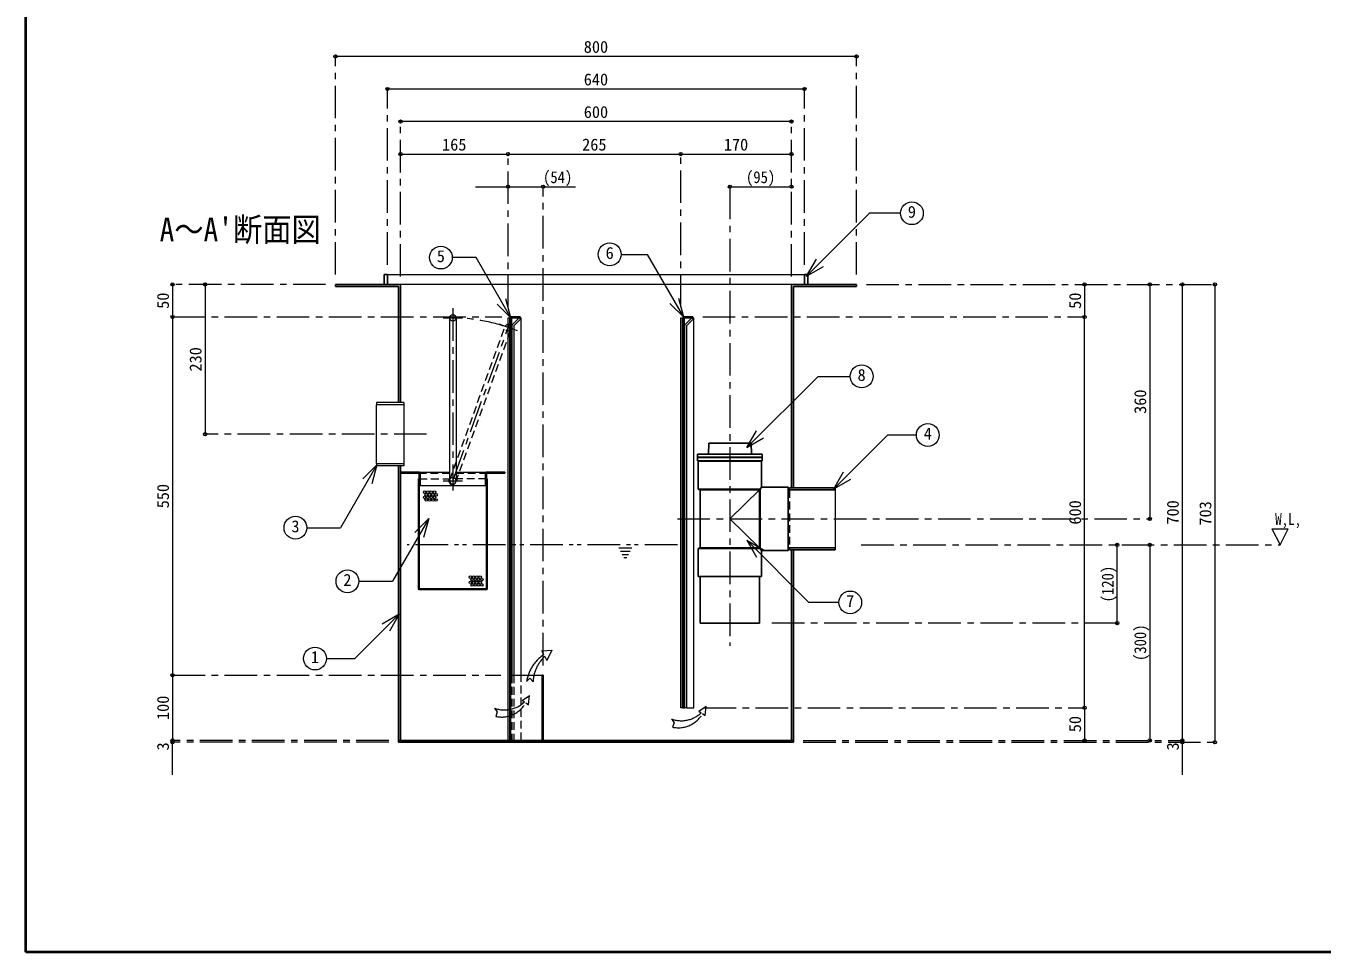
# Model space of a CAD drawing. Units: millimetres at full size, sheet at 1:10. Extents: x -2111 to 1939, y -1286 to 1524.
# Drawn here: x -2111 to -122, y -1286 to 136 of the extents above; entities that cross this region are included whole.
import ezdxf
from ezdxf.enums import TextEntityAlignment as Align

# ---------------------------------------------------------------- set-up
doc = ezdxf.new("R2010")
doc.units = ezdxf.units.MM
doc.header["$LTSCALE"] = 10
doc.header["$PDMODE"] = 32
doc.header["$PDSIZE"] = 5
for name, pattern in [('CHAIN1', [8, 5, -1, 1, -1]), ('DASHED1', [1.8, 1.2, -0.6]), ('DOUBLE_CHAIN1', [8.8, 5, -1, 0.6, -0.6, 0.6, -1])]:
    doc.linetypes.add(name, pattern=pattern)
doc.layers.add('0-6_補助線', color=4, linetype='Continuous', lineweight=9)
doc.styles.add('ＭＳ ゴシック', font='')
doc.styles.get('ＭＳ ゴシック').set_extended_font_data('MS Gothic')

msp = doc.modelspace()

# ---------------------------------------------------------------- linework, layer by layer
at = {"layer": '0-6_補助線', "color": 1, "lineweight": 40}
for p, q in [((-2111.22, -1285.95), (-2111.22, 1524.05)), ((1938.78, -1285.95), (-2111.22, -1285.95))]:
    msp.add_line(p, q, dxfattribs=at)
at = {"layer": '0-6_補助線', "linetype": 'CHAIN1'}
for p, q in [((-1636.22, -245.95), (-1636.22, 89.05)), ((-836.22, -245.95), (-836.22, 89.05)), ((-1556.22, -230.95), (-1556.22, 39.05)), ((-916.22, -230.95), (-916.22, 39.05)), ((-1536.22, -248.95), (-1536.22, -10.95)), ((-936.22, -248.95), (-936.22, -10.95)), ((-1371.22, -297.45), (-1371.22, -60.95)), ((-1106.22, -295.95), (-1106.22, -60.95)), ((-1317.47, -845.95), (-1317.47, -110.95)), ((-1030.72, -110.95), (-1030.72, -815.95)), ((-1651.22, -260.95), (-1886.22, -260.95)), ((-821.22, -260.95), (-286.22, -260.95)), ((-1455.97, -297.45), (-1455.97, -577.45)), ((-1886.22, -310.95), (-1380.97, -310.95)), ((-1470.97, -312.45), (-1440.97, -312.45)), ((-1455.97, -562.45), (-1365.87, -313.24)), ((-1072.47, -310.95), (-486.22, -310.95)), ((-1356.86, -332.45), (-1385.07, -322.25)), ((-1496.22, -490.95), (-1836.22, -490.95)), ((-1470.97, -562.45), (-1440.97, -562.45)), ((-1111.22, -620.95), (-386.22, -620.95)), ((-829.22, -660.95), (-186.22, -660.95)), ((-436.22, -780.95), (-970.22, -780.95)), ((-1886.22, -860.95), (-1382.47, -860.95)), ((-1071.22, -910.95), (-486.22, -910.95)), ((-1554.22, -960.95), (-1886.22, -960.95)), ((-1554.22, -963.95), (-1886.22, -963.95)), ((-918.22, -960.95), (-336.22, -960.95)), ((-918.22, -963.95), (-286.22, -963.95))]:
    msp.add_line(p, q, dxfattribs=at)
at = {"layer": '0-6_補助線'}
for p, q in [((-836.22, 89.05), (-1636.22, 89.05)), ((-1556.22, 39.05), (-916.22, 39.05)), ((-936.22, -10.95), (-1536.22, -10.95)), ((-1536.22, -60.95), (-1371.22, -60.95)), ((-1371.22, -60.95), (-1106.22, -60.95)), ((-1106.22, -60.95), (-936.22, -60.95)), ((-1421.22, -110.95), (-1267.47, -110.95)), ((-1030.72, -110.95), (-936.22, -110.95)), ((-1556.22, -245.95), (-916.22, -245.95)), ((-1886.22, -260.95), (-1886.22, -310.95)), ((-1836.22, -260.95), (-1836.22, -490.95)), ((-933.22, -260.95), (-1539.22, -260.95)), ((-486.22, -260.95), (-486.22, -310.95)), ((-386.22, -260.95), (-386.22, -620.95)), ((-336.22, -960.95), (-336.22, -260.95)), ((-286.22, -260.95), (-286.22, -963.95)), ((-1368.22, -312.45), (-1367.47, -312.45)), ((-1352.47, -312.45), (-1351.22, -312.45)), ((-1351.22, -860.95), (-1351.22, -312.45)), ((-1103.22, -312.45), (-1102.47, -312.45)), ((-1087.47, -312.45), (-1086.22, -312.45)), ((-1086.22, -910.95), (-1086.22, -312.45)), ((-486.22, -910.95), (-486.22, -310.95)), ((-1507.47, -549.45), (-1460.97, -549.45)), ((-1450.97, -549.45), (-1404.47, -549.45)), ((-1505.97, -569.45), (-1405.97, -569.45)), ((-436.22, -780.95), (-436.22, -660.95)), ((-386.22, -660.95), (-386.22, -960.95)), ((-1103.22, -910.95), (-1102.47, -910.95)), ((-1100.97, -910.95), (-1100.22, -910.95)), ((-1097.22, -910.95), (-1086.22, -910.95)), ((-486.22, -910.95), (-486.22, -960.95)), ((-1886.22, -1013.95), (-1886.22, -960.95)), ((-336.22, -1013.95), (-336.22, -960.95))]:
    msp.add_line(p, q, dxfattribs=at)
at = {"layer": '0-6_補助線', "color": 7, "lineweight": 18}
for p, q in [((-912.95, -248.27), (-816.39, -151.72)), ((-768.79, -151.72), (-816.39, -151.72)), ((-1197.68, -214.82), (-1157.26, -214.82)), ((-1101.43, -311.51), (-1157.26, -214.82)), ((-1420.35, -219.74), (-1456.81, -219.74)), ((-1366.88, -312.34), (-1420.35, -219.74)), ((-912.95, -248.27), (-897.95, -222.29)), ((-912.95, -248.27), (-886.97, -233.27)), ((-1366.88, -312.34), (-1388.1, -291.12)), ((-1366.88, -312.34), (-1374.65, -283.36)), ((-1101.43, -311.51), (-1122.65, -290.3)), ((-1101.43, -311.51), (-1109.2, -282.54)), ((-1460.97, -312.45), (-1460.97, -562.45)), ((-1450.97, -312.45), (-1450.97, -562.45)), ((-1368.22, -960.95), (-1368.22, -312.45)), ((-1364.34, -322.58), (-1354.22, -312.45)), ((-1361.78, -324.26), (-1352.09, -314.58)), ((-1354.22, -312.45), (-1352.09, -314.58)), ((-1103.22, -910.95), (-1103.22, -312.45)), ((-1099.34, -322.58), (-1089.22, -312.45)), ((-1096.78, -324.26), (-1087.09, -314.58)), ((-1089.22, -312.45), (-1087.09, -314.58)), ((-1365.22, -324.7), (-1365.22, -860.95)), ((-1362.22, -325.32), (-1362.22, -860.95)), ((-1100.22, -324.7), (-1100.22, -910.95)), ((-1097.22, -325.32), (-1097.22, -910.95)), ((-1573.22, -535.95), (-1573.22, -445.95)), ((-1531.22, -445.95), (-1531.22, -535.95)), ((-1004.85, -511.52), (-989.85, -485.54)), ((-1004.85, -511.52), (-978.86, -496.52)), ((-1572.74, -538.15), (-1628.37, -634.49)), ((-1572.74, -538.15), (-1593.96, -559.37)), ((-1572.74, -538.15), (-1580.51, -567.13)), ((-871.16, -574.83), (-856.16, -548.85)), ((-871.16, -574.83), (-845.17, -559.83)), ((-869.22, -576.45), (-869.22, -665.45)), ((-1680.02, -634.49), (-1628.37, -634.49)), ((-1492.99, -620.39), (-1548.61, -716.73)), ((-1492.99, -620.39), (-1514.2, -641.6)), ((-1492.99, -620.39), (-1500.75, -649.37)), ((-198.72, -635.95), (-186.22, -660.95)), ((-198.72, -635.95), (-173.72, -635.95)), ((-186.22, -660.95), (-173.72, -635.95)), ((-1004.89, -653.58), (-989.89, -679.56)), ((-1004.89, -653.58), (-978.91, -668.58)), ((-1004.89, -653.58), (-909.26, -749.21)), ((-1600.26, -716.73), (-1548.61, -716.73)), ((-863.43, -749.21), (-909.26, -749.21)), ((-1538.34, -767.41), (-1606.22, -835.3)), ((-1538.34, -767.41), (-1564.32, -782.41)), ((-1538.34, -767.41), (-1553.34, -793.39)), ((-1650.06, -835.3), (-1606.22, -835.3)), ((-1367.47, -860.95), (-1367.47, -960.95)), ((-1365.97, -860.95), (-1318.97, -860.95)), ((-1103.22, -910.95), (-1106.22, -910.95)), ((-1097.22, -910.95), (-1100.22, -910.95))]:
    msp.add_line(p, q, dxfattribs=at)
at = {"layer": '0-6_補助線', "color": 5, "lineweight": 25}
for p, q in [((-1561.22, -260.95), (-1561.22, -245.95)), ((-1561.22, -245.95), (-1556.22, -245.95)), ((-1556.22, -245.95), (-1556.22, -260.95)), ((-916.22, -245.95), (-916.22, -260.95)), ((-916.22, -245.95), (-911.22, -245.95)), ((-911.22, -260.95), (-911.22, -245.95)), ((-1636.22, -263.95), (-1636.22, -260.95)), ((-1539.22, -260.95), (-1636.22, -260.95)), ((-1540.72, -263.95), (-1636.22, -263.95)), ((-1539.22, -265.45), (-1539.22, -442.45)), ((-1536.22, -263.95), (-1536.22, -442.45)), ((-936.22, -263.95), (-936.22, -573.45)), ((-933.22, -260.95), (-836.22, -260.95)), ((-933.22, -265.45), (-933.22, -573.45)), ((-931.72, -263.95), (-836.22, -263.95)), ((-836.22, -263.95), (-836.22, -260.95)), ((-1367.47, -312.45), (-1367.47, -860.95)), ((-1365.97, -310.95), (-1352.47, -310.95)), ((-1365.97, -313.2), (-1365.97, -860.95)), ((-1365.22, -312.45), (-1352.47, -312.45)), ((-1352.47, -310.95), (-1352.47, -312.45)), ((-1102.47, -312.45), (-1102.47, -910.95)), ((-1100.97, -310.95), (-1087.47, -310.95)), ((-1100.97, -313.2), (-1100.97, -910.95)), ((-1100.22, -312.45), (-1087.47, -312.45)), ((-1087.47, -310.95), (-1087.47, -312.45)), ((-1063.72, -521.45), (-1063.22, -504.45)), ((-998.22, -504.45), (-1063.22, -504.45)), ((-997.72, -521.45), (-998.22, -504.45)), ((-1080.22, -521.45), (-1080.22, -525.95)), ((-981.22, -521.45), (-1080.22, -521.45)), ((-1080.22, -525.95), (-981.22, -525.95)), ((-1080.22, -531.95), (-981.22, -531.95)), ((-1079.22, -532.45), (-982.22, -532.45)), ((-1079.22, -575.45), (-1079.22, -532.45)), ((-982.22, -532.45), (-982.22, -572.45)), ((-981.22, -521.45), (-981.22, -525.95)), ((-981.22, -531.95), (-981.22, -526.45)), ((-1539.22, -539.45), (-1539.22, -963.95)), ((-1536.22, -539.45), (-1536.22, -960.95)), ((-1535.97, -549.45), (-1535.97, -550.95)), ((-1507.47, -549.45), (-1535.97, -549.45)), ((-1508.22, -550.95), (-1535.97, -550.95)), ((-1507.47, -727.95), (-1507.47, -551.7)), ((-1505.97, -550.95), (-1505.97, -569.45)), ((-1405.97, -550.95), (-1405.97, -569.45)), ((-1404.47, -549.45), (-1375.97, -549.45)), ((-1404.47, -727.95), (-1404.47, -551.7)), ((-1403.72, -550.95), (-1375.97, -550.95)), ((-1375.97, -550.95), (-1375.97, -549.45)), ((-1508.47, -559.45), (-1507.47, -559.45)), ((-1508.47, -728.45), (-1508.47, -559.45)), ((-1507.47, -569.45), (-1505.97, -569.45)), ((-1405.97, -569.45), (-1404.47, -569.45)), ((-1404.47, -559.45), (-1403.47, -559.45)), ((-1403.47, -728.45), (-1403.47, -559.45)), ((-1079.22, -575.45), (-984.22, -575.45)), ((-1076.22, -576.45), (-1079.22, -575.45)), ((-1076.22, -576.45), (-985.22, -576.45)), ((-1076.22, -576.45), (-1076.22, -665.45)), ((-985.22, -576.45), (-984.22, -575.45)), ((-985.22, -576.45), (-985.22, -665.45)), ((-982.22, -572.45), (-984.22, -575.45)), ((-984.22, -575.45), (-984.22, -666.45)), ((-941.22, -572.45), (-982.22, -572.45)), ((-941.22, -572.45), (-941.22, -669.45)), ((-941.22, -576.45), (-869.22, -576.45)), ((-939.22, -573.45), (-869.22, -573.45)), ((-939.22, -573.45), (-939.22, -576.45)), ((-869.22, -573.45), (-869.22, -576.45)), ((-1076.22, -665.45), (-1079.22, -666.45)), ((-1079.22, -666.45), (-984.22, -666.45)), ((-1079.22, -666.45), (-1079.22, -709.45)), ((-1076.22, -665.45), (-985.22, -665.45)), ((-985.22, -665.45), (-984.22, -666.45)), ((-982.22, -669.45), (-984.22, -666.45)), ((-982.22, -669.45), (-982.22, -709.45)), ((-941.22, -669.45), (-982.22, -669.45)), ((-869.22, -665.45), (-941.22, -665.45)), ((-939.22, -665.45), (-939.22, -668.45)), ((-939.22, -668.45), (-869.22, -668.45)), ((-936.22, -960.95), (-936.22, -668.45)), ((-933.22, -668.45), (-933.22, -963.95)), ((-869.22, -665.45), (-869.22, -668.45)), ((-1079.22, -709.45), (-982.22, -709.45)), ((-985.22, -709.45), (-985.22, -780.95)), ((-1404.47, -729.45), (-1507.47, -729.45)), ((-1404.97, -728.45), (-1506.97, -728.45)), ((-1365.97, -860.95), (-1367.47, -860.95)), ((-1318.97, -860.95), (-1318.97, -960.95)), ((-1317.47, -860.95), (-1318.97, -860.95)), ((-1317.47, -860.95), (-1317.47, -960.95)), ((-1100.97, -910.95), (-1102.47, -910.95)), ((-933.22, -960.95), (-1539.22, -960.95)), ((-933.22, -963.95), (-1539.22, -963.95))]:
    msp.add_line(p, q, dxfattribs=at)
at = {"layer": '0-6_補助線', "linetype": 'DASHED1'}
for p, q in [((-1460.67, -560.75), (-1375.67, -325.65)), ((-1451.26, -564.15), (-1366.26, -329.05)), ((-1508.22, -550.95), (-1460.97, -550.95)), ((-1450.97, -550.95), (-1403.72, -550.95)), ((-1449.97, -559.45), (-1449.97, -562.45)), ((-1404.47, -559.45), (-1449.97, -559.45)), ((-939.22, -576.45), (-939.22, -665.45)), ((-1365.97, -860.95), (-1365.97, -960.95)), ((-1365.22, -860.95), (-1365.22, -960.95)), ((-1362.22, -860.95), (-1362.22, -960.95)), ((-1351.22, -960.95), (-1351.22, -860.95))]:
    msp.add_line(p, q, dxfattribs=at)
at = {"layer": '0-6_補助線', "color": 5, "lineweight": 18}
for p, q in [((-1573.22, -442.45), (-1573.22, -445.95)), ((-1531.22, -442.45), (-1573.22, -442.45)), ((-1531.22, -445.95), (-1573.22, -445.95)), ((-1531.22, -442.45), (-1531.22, -445.95)), ((-1573.22, -535.95), (-1573.22, -539.45)), ((-1573.22, -535.95), (-1531.22, -535.95)), ((-1531.22, -535.95), (-1531.22, -539.45)), ((-1531.22, -539.45), (-1573.22, -539.45))]:
    msp.add_line(p, q, dxfattribs=at)
at = {"layer": '0-6_補助線', "linetype": 'DOUBLE_CHAIN1'}
for p, q in [((-1111.22, -660.95), (-1526.22, -660.95)), ((-1181.22, -665.95), (-1201.22, -665.95)), ((-1183.72, -670.95), (-1198.72, -670.95)), ((-1186.22, -675.95), (-1196.22, -675.95)), ((-1188.72, -680.95), (-1193.72, -680.95)), ((-1316.28, -829.17), (-1319.33, -823.42)), ((-1314.61, -831.96), (-1311.75, -838.14)), ((-1349.58, -899.57), (-1338.4, -891.93)), ((-1339.89, -906.28), (-1338.4, -891.93)), ((-1349.58, -899.57), (-1346.11, -901.97)), ((-1344.07, -903.39), (-1339.89, -906.28)), ((-1078.14, -916.05), (-1066.97, -908.41)), ((-1068.46, -922.75), (-1066.97, -908.41)), ((-1078.14, -916.05), (-1074.67, -918.45)), ((-1072.63, -919.86), (-1068.46, -922.75))]:
    msp.add_line(p, q, dxfattribs=at)
at = {"layer": '0-6_補助線'}
for points in [[(-1886.22, -310.95), (-1886.22, -860.95), (-1886.22, -960.95)], [(-985.22, -576.45), (-1030.72, -620.95), (-985.22, -665.45)]]:
    msp.add_lwpolyline(points, dxfattribs=at)
at = {"layer": '0-6_補助線', "color": 7, "lineweight": 18}
for points in [[(-1371.22, -960.95), (-1371.22, -312.45), (-1368.22, -312.45)], [(-1106.22, -910.95), (-1106.22, -312.45), (-1103.22, -312.45)], [(-1004.85, -511.52), (-895.44, -402.11), (-845.97, -402.11)], [(-871.16, -574.83), (-788.43, -492.1), (-744.42, -492.1)]]:
    msp.add_lwpolyline(points, dxfattribs=at)
at = {"layer": '0-6_補助線', "color": 5, "lineweight": 25}
for points in [[(-1080.22, -531.95), (-1080.22, -526.45), (-981.22, -526.45)], [(-1076.22, -709.45), (-1076.22, -780.95), (-985.22, -780.95)]]:
    msp.add_lwpolyline(points, dxfattribs=at)
at = {"layer": '0-6_補助線', "linetype": 'DASHED1'}
msp.add_lwpolyline([(-1507.47, -559.45), (-1461.97, -559.45), (-1461.97, -562.45)], dxfattribs=at)
at = {"layer": '0-6_補助線', "linetype": 'DOUBLE_CHAIN1'}
for points in [[(-1319.33, -823.42), (-1304.17, -822.52), (-1311.75, -838.14)], [(-1342.69, -870.6), (-1337.57, -865.6), (-1332.81, -870.88)], [(-1391.98, -911.5), (-1387.7, -917.37), (-1390.14, -924.18)], [(-1120.54, -927.98), (-1116.27, -933.84), (-1118.7, -940.66)]]:
    msp.add_lwpolyline(points, dxfattribs=at)
at = {"layer": '0-6_補助線', "color": 7, "lineweight": 18}
for centre in [(-751.29, -151.72), (-1215.18, -214.82), (-1474.31, -219.74), (-828.47, -402.11), (-726.92, -492.1), (-1697.52, -634.49), (-1617.76, -716.73), (-845.93, -749.21), (-1667.56, -835.3)]:
    msp.add_circle(centre, 17.5, dxfattribs=at)
at = {"layer": '0-6_補助線', "color": 5, "lineweight": 18}
msp.add_circle((-1455.97, -312.45), 5, dxfattribs=at)
at = {"layer": '0-6_補助線', "linetype": 'DASHED1'}
msp.add_circle((-1370.97, -327.35), 5, dxfattribs=at)
at = {"layer": '0-6_補助線'}
for centre in [(-1499.21, -579.94), (-1499.21, -587.94), (-1496.71, -583.94), (-1496.71, -591.94), (-1494.21, -579.94), (-1494.21, -587.94), (-1491.71, -583.94), (-1491.71, -591.94), (-1489.21, -579.94), (-1489.21, -587.94), (-1486.71, -583.94), (-1486.71, -591.94), (-1484.21, -579.94), (-1484.21, -587.94), (-1481.71, -583.94), (-1481.71, -591.94), (-1428.99, -710.33), (-1426.49, -714.33), (-1423.99, -710.33), (-1421.49, -714.33), (-1418.99, -710.33), (-1416.49, -714.33), (-1413.99, -710.33), (-1411.49, -714.33), (-1428.99, -718.33), (-1426.49, -722.33), (-1423.99, -718.33), (-1421.49, -722.33), (-1418.99, -718.33), (-1416.49, -722.33), (-1413.99, -718.33), (-1411.49, -722.33)]:
    msp.add_circle(centre, 2, dxfattribs=at)
at = {"layer": '0-6_補助線', "color": 5, "lineweight": 25}
for centre, radius, start, end in [((-1540.72, -265.45), 1.5, 0, 90), ((-1539.22, -263.95), 3, 0, 90), ((-933.22, -263.95), 3, 90, 180), ((-931.72, -265.45), 1.5, 90, 180), ((-1365.97, -312.45), 1.5, 90, 180), ((-1365.22, -313.2), 0.75, 90, 180), ((-1100.97, -312.45), 1.5, 90, 180), ((-1100.22, -313.2), 0.75, 90, 180), ((-1508.22, -551.7), 0.75, 0, 90), ((-1507.47, -550.95), 1.5, 0, 90), ((-1404.47, -550.95), 1.5, 90, 180), ((-1403.72, -551.7), 0.75, 90, 180), ((-1507.47, -728.45), 1, 180, 270), ((-1506.97, -727.95), 0.5, 180, 270), ((-1404.97, -727.95), 0.5, 270, 0), ((-1404.47, -728.45), 1, 270, 0)]:
    msp.add_arc(centre, radius, start, end, dxfattribs=at)
at = {"layer": '0-6_補助線', "linetype": 'CHAIN1'}
msp.add_arc((-1455.97, -562.45), 250, 68.8998, 90, dxfattribs=at)
at = {"layer": '0-6_補助線', "color": 7, "lineweight": 18}
for centre, radius, start, end in [((-1362.22, -324.7), 3, 135, 180), ((-1360.72, -325.32), 1.5, 135, 180), ((-1097.22, -324.7), 3, 135, 180), ((-1095.72, -325.32), 1.5, 135, 180), ((-1455.97, -562.45), 5, 180, 0)]:
    msp.add_arc(centre, radius, start, end, dxfattribs=at)
at = {"layer": '0-6_補助線', "linetype": 'DASHED1'}
for radius, start, end in [(6, 180, 0), (5, 0, 180)]:
    msp.add_arc((-1455.97, -562.45), radius, start, end, dxfattribs=at)
at = {"layer": '0-6_補助線', "linetype": 'DOUBLE_CHAIN1'}
for centre, radius, start, end in [((-1281.86, -880.24), 61.59, 123.98307, 170.99646), ((-1276.56, -873.47), 56.31, 132.51176, 177.36854), ((-1376.56, -870.55), 43.76, 249.37581, 314.10079), ((-1381.3, -882.34), 42.76, 258.06872, 330.51954), ((-1105.13, -887.03), 43.76, 249.37581, 314.10079), ((-1109.86, -898.82), 42.76, 258.06872, 330.51954)]:
    msp.add_arc(centre, radius, start, end, dxfattribs=at)
at = {"layer": '0-6_補助線', "color": 1}
for p in [(-1636.22, 89.05), (-836.22, 89.05), (-1556.22, 39.05), (-916.22, 39.05), (-1536.22, -10.95), (-936.22, -10.95), (-1536.22, -60.95), (-1371.22, -60.95), (-1106.22, -60.95), (-936.22, -60.95), (-1371.22, -110.95), (-1317.47, -110.95), (-1030.72, -110.95), (-936.22, -110.95), (-1886.22, -260.95), (-1836.22, -260.95), (-486.22, -260.95), (-386.22, -260.95), (-336.22, -260.95), (-286.22, -260.95), (-1886.22, -310.95), (-486.22, -310.95), (-1836.22, -490.95), (-386.22, -620.95), (-436.22, -660.95), (-386.22, -660.95), (-436.22, -780.95), (-1886.22, -860.95), (-486.22, -910.95), (-1886.22, -960.95), (-1886.22, -963.95), (-486.22, -960.95), (-386.22, -960.95), (-336.22, -960.95), (-336.22, -963.95), (-286.22, -963.95)]:
    msp.add_point(p, dxfattribs=at)

# ---------------------------------------------------------------- texts
at = {"layer": '0-6_補助線', "color": 7, "style": 'ＭＳ ゴシック'}
for s, p in [('800', (-1254.97, 89.05)), ('640', (-1254.97, 39.05)), ('600', (-1254.97, -10.95)), ('165', (-1472.47, -60.95)), ('265', (-1257.47, -60.95)), ('170', (-1039.97, -60.95)), ('9', (-757.54, -164.22)), ('5', (-1480.56, -232.24)), ('6', (-1221.43, -227.32)), ('8', (-834.72, -414.61)), ('4', (-733.17, -504.6)), ('3', (-1703.77, -646.99)), ('2', (-1624.01, -729.23)), ('7', (-852.18, -761.71)), ('1', (-1673.81, -847.8))]:
    msp.add_text(s, height=18.33, dxfattribs=at).set_placement(p, align=Align.BOTTOM_LEFT)
for s, height, width, p in [('(54)', 18.33, 0.9, (-1317.47, -110.95)), ('(95)', 18.33, 0.9, (-1005.97, -110.95)), ("A～A'断面図", 36.66, 0.9, (-1905.97, -205.95)), ('W,L,', 18.33, 0.8, (-193.72, -635.95))]:
    msp.add_text(s, height=height, dxfattribs=dict(at, width=width)).set_placement(p, align=Align.BOTTOM_LEFT)
for s, p in [('50', (-1886.22, -298.45)), ('50', (-486.22, -298.45)), ('230', (-1836.22, -394.7)), ('360', (-386.22, -459.7)), ('550', (-1886.22, -604.7)), ('600', (-486.22, -629.7)), ('700', (-336.22, -629.7)), ('703', (-286.22, -631.2)), ('100', (-1886.22, -929.7)), ('50', (-486.22, -948.45)), ('3', (-1886.22, -976.45)), ('3', (-336.22, -976.45))]:
    msp.add_text(s, height=18.33, rotation=90, dxfattribs=at).set_placement(p, align=Align.BOTTOM_LEFT)
at = {"layer": '0-6_補助線', "color": 7, "style": 'ＭＳ ゴシック', "width": 0.9}
for s, p in [('(120)', (-436.22, -749.08)), ('(300)', (-386.22, -839.08))]:
    msp.add_text(s, height=18.33, rotation=90, dxfattribs=at).set_placement(p, align=Align.BOTTOM_LEFT)

doc.saveas('drawing.dxf')
